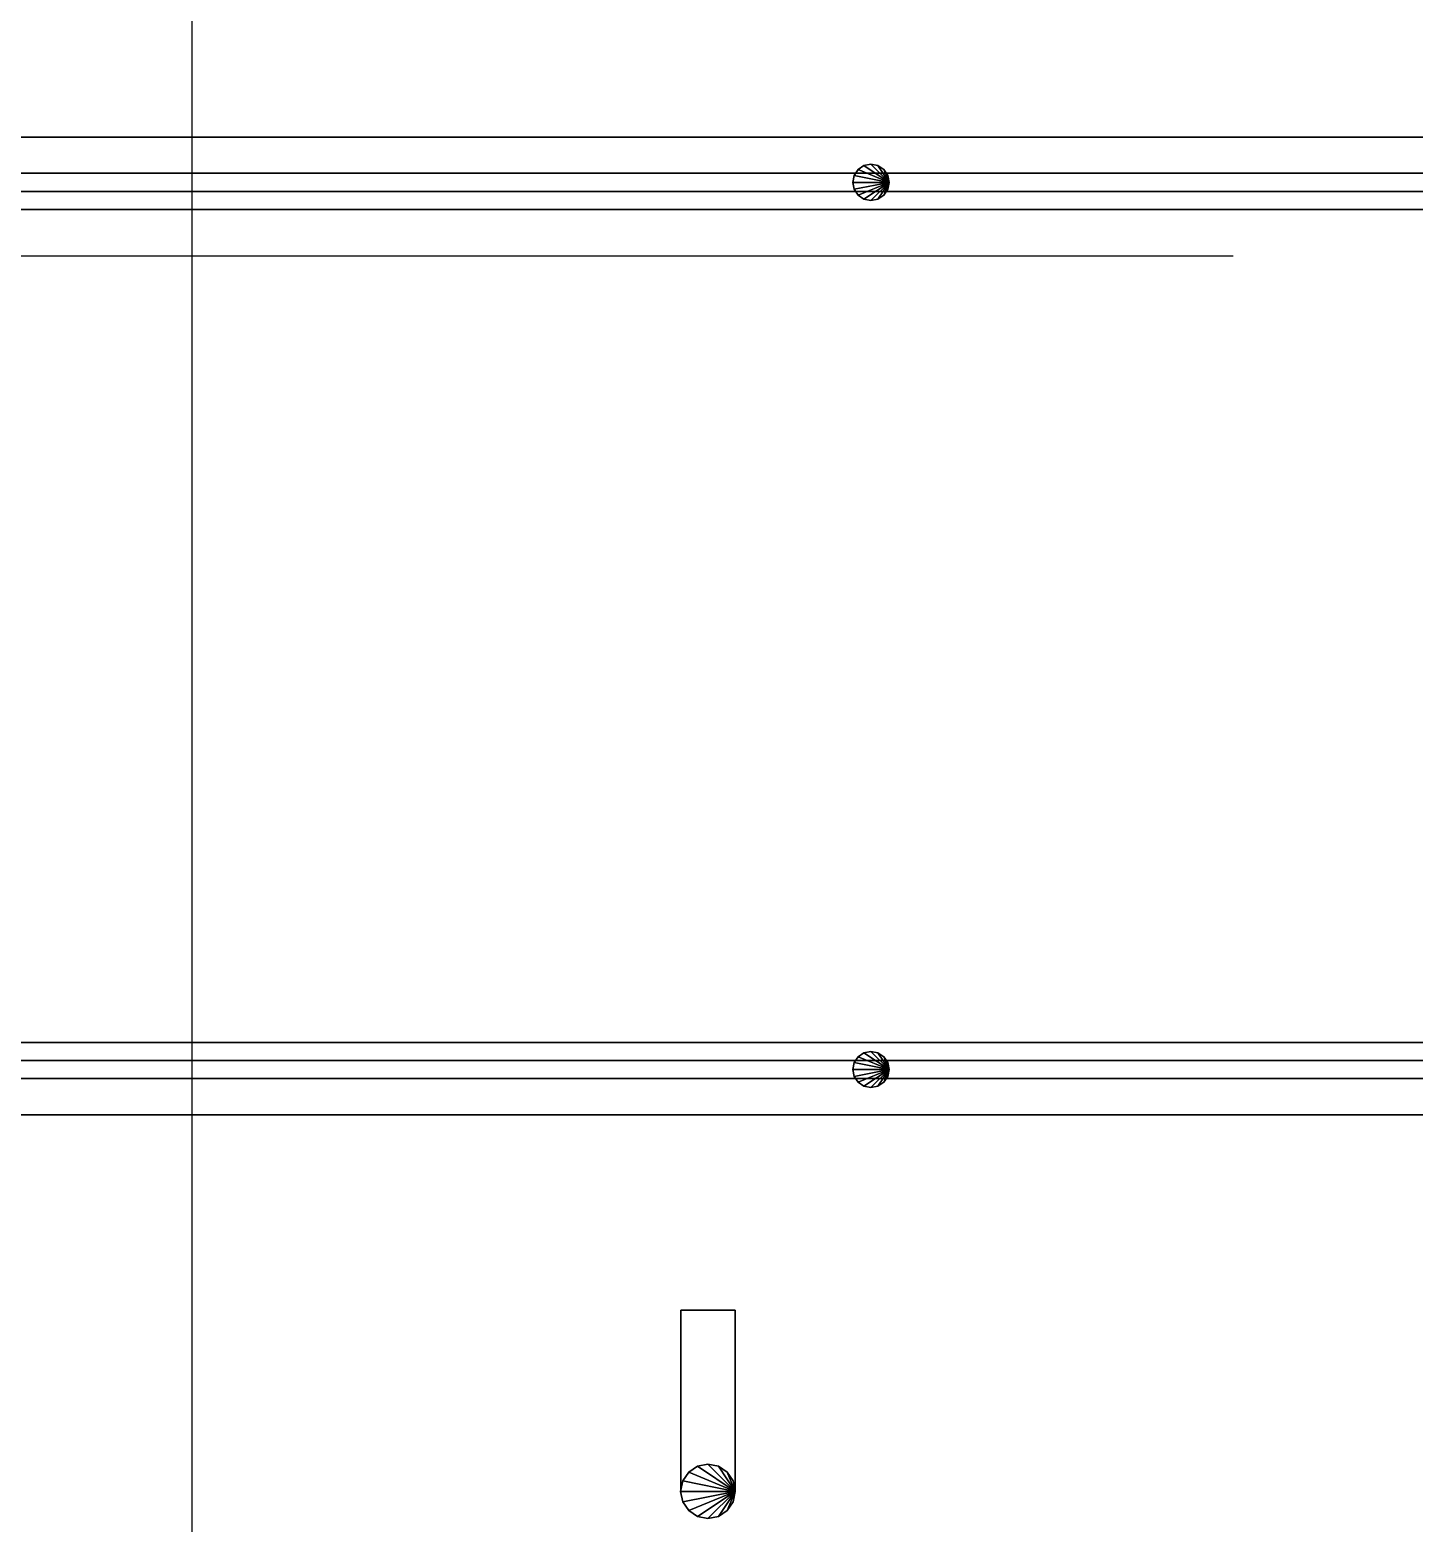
# Model space of a CAD drawing. Header units: metres. Extents: x -15 to 15, y -45.1 to 2.
# Drawn here: x -2.929 to -1.4, y -28.425 to -26.776 of the extents above; entities that cross this region are included whole.
import ezdxf

# ---------------------------------------------------------------- set-up
doc = ezdxf.new("R2010")
doc.units = ezdxf.units.M
for name, color, linetype in [('CELIK_KIRIS_KOLON', 9, 'CONTINUOUS'), ('KABLO_TAVALARI', 6, 'CONTINUOUS'), ('KORKULUK_KAPI', 4, 'CONTINUOUS'), ('MONTAJ_BORULARI', 2, 'CONTINUOUS'), ('ZEMIN_PLATFORM', 8, 'CONTINUOUS')]:
    doc.layers.add(name, color=color, linetype=linetype)

msp = doc.modelspace()

# ---------------------------------------------------------------- linework, layer by layer
at = {"layer": 'CELIK_KIRIS_KOLON'}
msp.add_line((-3, -27.0251, 7.9176), (-1.6, -27.0251, 10.5676), dxfattribs=at)
at = {"layer": 'KABLO_TAVALARI'}
msp.add_line((-2.75, 1.35, 4.52), (-2.75, -41.2, 9.4666), dxfattribs=at)
at = {"layer": 'KORKULUK_KAPI'}
for p, q in [((7, -26.934, 9.58), (-13, -26.934, 9.58)), ((7, -26.934, 9.6), (-13, -26.934, 9.6)), ((-2.0185, -26.9363, 8.6), (-2.02, -26.944, 8.6)), ((-2.0185, -26.9363, 9.6), (-2.02, -26.944, 9.6)), ((-2.0141, -26.9299, 8.6), (-2.0185, -26.9363, 8.6)), ((-2.0141, -26.9299, 9.6), (-2.0185, -26.9363, 9.6)), ((-2.0077, -26.9255, 8.6), (-2.0141, -26.9299, 8.6)), ((-2.0077, -26.9255, 9.6), (-2.0141, -26.9299, 9.6)), ((-2, -26.924, 8.6), (-2.0077, -26.9255, 8.6)), ((-2, -26.924, 9.6), (-2.0077, -26.9255, 9.6)), ((-1.9923, -26.9255, 8.6), (-2, -26.924, 8.6)), ((-1.9923, -26.9255, 9.6), (-2, -26.924, 9.6)), ((-2, -26.924, 8.6), (-2, -26.924, 9.6)), ((-1.9859, -26.9299, 8.6), (-1.9923, -26.9255, 8.6)), ((-1.9859, -26.9299, 9.6), (-1.9923, -26.9255, 9.6)), ((-1.9815, -26.9363, 8.6), (-1.9859, -26.9299, 8.6)), ((-1.9815, -26.9363, 9.6), (-1.9859, -26.9299, 9.6)), ((-1.98, -26.944, 8.6), (-1.9815, -26.9363, 8.6)), ((-1.98, -26.944, 9.6), (-1.9815, -26.9363, 9.6)), ((-2.02, -26.944, 8.6), (-2.0185, -26.9517, 8.6)), ((-2.02, -26.944, 9.6), (-2.0185, -26.9517, 9.6)), ((-2.02, -26.944, 8.6), (-2.02, -26.944, 9.6)), ((-2.0185, -26.9517, 8.6), (-2.0141, -26.9581, 8.6)), ((-2.0185, -26.9517, 9.6), (-2.0141, -26.9581, 9.6)), ((-1.9859, -26.9581, 8.6), (-1.9815, -26.9517, 8.6)), ((-1.9859, -26.9581, 9.6), (-1.9815, -26.9517, 9.6)), ((-1.9815, -26.9517, 8.6), (-1.98, -26.944, 8.6)), ((-1.9815, -26.9517, 9.6), (-1.98, -26.944, 9.6)), ((-1.98, -26.944, 8.6), (-1.98, -26.944, 9.6)), ((-13, -26.954, 9.58), (7, -26.954, 9.58)), ((-13, -26.954, 9.6), (7, -26.954, 9.6)), ((-2.0141, -26.9581, 8.6), (-2.0077, -26.9625, 8.6)), ((-2.0141, -26.9581, 9.6), (-2.0077, -26.9625, 9.6)), ((-2.0077, -26.9625, 8.6), (-2, -26.964, 8.6)), ((-2.0077, -26.9625, 9.6), (-2, -26.964, 9.6)), ((-2, -26.964, 8.6), (-1.9923, -26.9625, 8.6)), ((-2, -26.964, 9.6), (-1.9923, -26.9625, 9.6)), ((-2, -26.964, 8.6), (-2, -26.964, 9.6)), ((-1.9923, -26.9625, 8.6), (-1.9859, -26.9581, 8.6)), ((-1.9923, -26.9625, 9.6), (-1.9859, -26.9581, 9.6)), ((-2.0077, -27.9055, 8.6), (-2.0141, -27.9099, 8.6)), ((-2.0077, -27.9055, 9.6), (-2.0141, -27.9099, 9.6)), ((-2, -27.904, 8.6), (-2.0077, -27.9055, 8.6)), ((-2, -27.904, 9.6), (-2.0077, -27.9055, 9.6)), ((-1.9923, -27.9055, 8.6), (-2, -27.904, 8.6)), ((-1.9923, -27.9055, 9.6), (-2, -27.904, 9.6)), ((-2, -27.904, 8.6), (-2, -27.904, 9.6)), ((-1.9859, -27.9099, 8.6), (-1.9923, -27.9055, 8.6)), ((-1.9859, -27.9099, 9.6), (-1.9923, -27.9055, 9.6)), ((7, -27.914, 9.58), (-13, -27.914, 9.58)), ((7, -27.914, 9.6), (-13, -27.914, 9.6)), ((-2.0185, -27.9163, 8.6), (-2.02, -27.924, 8.6)), ((-2.0185, -27.9163, 9.6), (-2.02, -27.924, 9.6)), ((-2.02, -27.924, 8.6), (-2.0185, -27.9317, 8.6)), ((-2.02, -27.924, 9.6), (-2.0185, -27.9317, 9.6)), ((-2.02, -27.924, 8.6), (-2.02, -27.924, 9.6)), ((-2.0141, -27.9099, 8.6), (-2.0185, -27.9163, 8.6)), ((-2.0141, -27.9099, 9.6), (-2.0185, -27.9163, 9.6)), ((-1.9815, -27.9163, 8.6), (-1.9859, -27.9099, 8.6)), ((-1.9815, -27.9163, 9.6), (-1.9859, -27.9099, 9.6)), ((-1.98, -27.924, 8.6), (-1.9815, -27.9163, 8.6)), ((-1.98, -27.924, 9.6), (-1.9815, -27.9163, 9.6)), ((-1.9815, -27.9317, 8.6), (-1.98, -27.924, 8.6)), ((-1.9815, -27.9317, 9.6), (-1.98, -27.924, 9.6)), ((-1.98, -27.924, 8.6), (-1.98, -27.924, 9.6)), ((-13, -27.934, 9.58), (7, -27.934, 9.58)), ((-13, -27.934, 9.6), (7, -27.934, 9.6)), ((-2.0185, -27.9317, 8.6), (-2.0141, -27.9381, 8.6)), ((-2.0185, -27.9317, 9.6), (-2.0141, -27.9381, 9.6)), ((-2.0141, -27.9381, 8.6), (-2.0077, -27.9425, 8.6)), ((-2.0141, -27.9381, 9.6), (-2.0077, -27.9425, 9.6)), ((-2.0077, -27.9425, 8.6), (-2, -27.944, 8.6)), ((-2.0077, -27.9425, 9.6), (-2, -27.944, 9.6)), ((-2, -27.944, 8.6), (-1.9923, -27.9425, 8.6)), ((-2, -27.944, 9.6), (-1.9923, -27.9425, 9.6)), ((-1.9923, -27.9425, 8.6), (-1.9859, -27.9381, 8.6)), ((-1.9923, -27.9425, 9.6), (-1.9859, -27.9381, 9.6)), ((-1.9859, -27.9381, 8.6), (-1.9815, -27.9317, 8.6)), ((-1.9859, -27.9381, 9.6), (-1.9815, -27.9317, 9.6)), ((-2, -27.944, 8.6), (-2, -27.944, 9.6))]:
    msp.add_line(p, q, dxfattribs=at)
for points in [[(-13, -26.954, 9.58), (7, -26.954, 9.58), (7, -26.934, 9.58), (-13, -26.934, 9.58)], [(-13, -26.954, 9.6), (7, -26.954, 9.6), (7, -26.934, 9.6), (-13, -26.934, 9.6)], [(-13, -26.934, 9.58), (7, -26.934, 9.58), (7, -26.934, 9.6), (-13, -26.934, 9.6)], [(-2.0185, -26.9363, 8.6), (-2.02, -26.944, 8.6), (-2.02, -26.944, 9.6), (-2.0185, -26.9363, 9.6)], [(-1.98, -26.944, 8.6), (-2.0185, -26.9363, 8.6), (-2.02, -26.944, 8.6)], [(-1.98, -26.944, 9.6), (-2.0185, -26.9363, 9.6), (-2.02, -26.944, 9.6)], [(-2.0141, -26.9299, 8.6), (-2.0185, -26.9363, 8.6), (-2.0185, -26.9363, 9.6), (-2.0141, -26.9299, 9.6)], [(-1.98, -26.944, 8.6), (-2.0141, -26.9299, 8.6), (-2.0185, -26.9363, 8.6)], [(-1.98, -26.944, 9.6), (-2.0141, -26.9299, 9.6), (-2.0185, -26.9363, 9.6)], [(-2.0077, -26.9255, 8.6), (-2.0141, -26.9299, 8.6), (-2.0141, -26.9299, 9.6), (-2.0077, -26.9255, 9.6)], [(-1.98, -26.944, 8.6), (-2.0077, -26.9255, 8.6), (-2.0141, -26.9299, 8.6)], [(-1.98, -26.944, 9.6), (-2.0077, -26.9255, 9.6), (-2.0141, -26.9299, 9.6)], [(-2, -26.924, 8.6), (-2.0077, -26.9255, 8.6), (-2.0077, -26.9255, 9.6), (-2, -26.924, 9.6)], [(-1.98, -26.944, 8.6), (-2, -26.924, 8.6), (-2.0077, -26.9255, 8.6)], [(-1.98, -26.944, 9.6), (-2, -26.924, 9.6), (-2.0077, -26.9255, 9.6)], [(-1.9923, -26.9255, 8.6), (-2, -26.924, 8.6), (-2, -26.924, 9.6), (-1.9923, -26.9255, 9.6)], [(-1.98, -26.944, 8.6), (-1.9923, -26.9255, 8.6), (-2, -26.924, 8.6)], [(-1.98, -26.944, 9.6), (-1.9923, -26.9255, 9.6), (-2, -26.924, 9.6)], [(-1.9859, -26.9299, 8.6), (-1.9923, -26.9255, 8.6), (-1.9923, -26.9255, 9.6), (-1.9859, -26.9299, 9.6)], [(-1.98, -26.944, 8.6), (-1.9859, -26.9299, 8.6), (-1.9923, -26.9255, 8.6)], [(-1.98, -26.944, 9.6), (-1.9859, -26.9299, 9.6), (-1.9923, -26.9255, 9.6)], [(-1.9815, -26.9363, 8.6), (-1.9859, -26.9299, 8.6), (-1.9859, -26.9299, 9.6), (-1.9815, -26.9363, 9.6)], [(-1.98, -26.944, 8.6), (-1.9815, -26.9363, 8.6), (-1.9859, -26.9299, 8.6)], [(-1.98, -26.944, 9.6), (-1.9815, -26.9363, 9.6), (-1.9859, -26.9299, 9.6)], [(-1.98, -26.944, 8.6), (-1.9815, -26.9363, 8.6), (-1.9815, -26.9363, 9.6), (-1.98, -26.944, 9.6)], [(-2.02, -26.944, 8.6), (-2.0185, -26.9517, 8.6), (-2.0185, -26.9517, 9.6), (-2.02, -26.944, 9.6)], [(-1.98, -26.944, 8.6), (-2.02, -26.944, 8.6), (-2.0185, -26.9517, 8.6)], [(-1.98, -26.944, 9.6), (-2.02, -26.944, 9.6), (-2.0185, -26.9517, 9.6)], [(-1.98, -26.944, 8.6), (-2.0185, -26.9517, 8.6), (-2.0141, -26.9581, 8.6)], [(-1.98, -26.944, 9.6), (-2.0185, -26.9517, 9.6), (-2.0141, -26.9581, 9.6)], [(-2.0185, -26.9517, 8.6), (-2.0141, -26.9581, 8.6), (-2.0141, -26.9581, 9.6), (-2.0185, -26.9517, 9.6)], [(-1.98, -26.944, 8.6), (-2.0141, -26.9581, 8.6), (-2.0077, -26.9625, 8.6)], [(-1.98, -26.944, 9.6), (-2.0141, -26.9581, 9.6), (-2.0077, -26.9625, 9.6)], [(-1.98, -26.944, 8.6), (-2.0077, -26.9625, 8.6), (-2, -26.964, 8.6)], [(-1.98, -26.944, 9.6), (-2.0077, -26.9625, 9.6), (-2, -26.964, 9.6)], [(-1.98, -26.944, 8.6), (-2, -26.964, 8.6), (-1.9923, -26.9625, 8.6)], [(-1.98, -26.944, 9.6), (-2, -26.964, 9.6), (-1.9923, -26.9625, 9.6)], [(-1.98, -26.944, 8.6), (-1.9923, -26.9625, 8.6), (-1.9859, -26.9581, 8.6)], [(-1.98, -26.944, 9.6), (-1.9923, -26.9625, 9.6), (-1.9859, -26.9581, 9.6)], [(-1.98, -26.944, 8.6), (-1.9859, -26.9581, 8.6), (-1.9815, -26.9517, 8.6)], [(-1.98, -26.944, 9.6), (-1.9859, -26.9581, 9.6), (-1.9815, -26.9517, 9.6)], [(-1.9859, -26.9581, 8.6), (-1.9815, -26.9517, 8.6), (-1.9815, -26.9517, 9.6), (-1.9859, -26.9581, 9.6)], [(-1.9815, -26.9517, 8.6), (-1.98, -26.944, 8.6), (-1.98, -26.944, 9.6), (-1.9815, -26.9517, 9.6)], [(-13, -26.954, 9.58), (7, -26.954, 9.58), (7, -26.954, 9.6), (-13, -26.954, 9.6)], [(-2.0141, -26.9581, 8.6), (-2.0077, -26.9625, 8.6), (-2.0077, -26.9625, 9.6), (-2.0141, -26.9581, 9.6)], [(-2.0077, -26.9625, 8.6), (-2, -26.964, 8.6), (-2, -26.964, 9.6), (-2.0077, -26.9625, 9.6)], [(-2, -26.964, 8.6), (-1.9923, -26.9625, 8.6), (-1.9923, -26.9625, 9.6), (-2, -26.964, 9.6)], [(-1.9923, -26.9625, 8.6), (-1.9859, -26.9581, 8.6), (-1.9859, -26.9581, 9.6), (-1.9923, -26.9625, 9.6)], [(-2.0077, -27.9055, 8.6), (-2.0141, -27.9099, 8.6), (-2.0141, -27.9099, 9.6), (-2.0077, -27.9055, 9.6)], [(-1.98, -27.924, 8.6), (-2.0077, -27.9055, 8.6), (-2.0141, -27.9099, 8.6)], [(-1.98, -27.924, 9.6), (-2.0077, -27.9055, 9.6), (-2.0141, -27.9099, 9.6)], [(-2, -27.904, 8.6), (-2.0077, -27.9055, 8.6), (-2.0077, -27.9055, 9.6), (-2, -27.904, 9.6)], [(-1.98, -27.924, 8.6), (-2, -27.904, 8.6), (-2.0077, -27.9055, 8.6)], [(-1.98, -27.924, 9.6), (-2, -27.904, 9.6), (-2.0077, -27.9055, 9.6)], [(-1.9923, -27.9055, 8.6), (-2, -27.904, 8.6), (-2, -27.904, 9.6), (-1.9923, -27.9055, 9.6)], [(-1.98, -27.924, 8.6), (-1.9923, -27.9055, 8.6), (-2, -27.904, 8.6)], [(-1.98, -27.924, 9.6), (-1.9923, -27.9055, 9.6), (-2, -27.904, 9.6)], [(-1.9859, -27.9099, 8.6), (-1.9923, -27.9055, 8.6), (-1.9923, -27.9055, 9.6), (-1.9859, -27.9099, 9.6)], [(-1.98, -27.924, 8.6), (-1.9859, -27.9099, 8.6), (-1.9923, -27.9055, 8.6)], [(-1.98, -27.924, 9.6), (-1.9859, -27.9099, 9.6), (-1.9923, -27.9055, 9.6)], [(-13, -27.934, 9.58), (7, -27.934, 9.58), (7, -27.914, 9.58), (-13, -27.914, 9.58)], [(-13, -27.934, 9.6), (7, -27.934, 9.6), (7, -27.914, 9.6), (-13, -27.914, 9.6)], [(-13, -27.914, 9.58), (7, -27.914, 9.58), (7, -27.914, 9.6), (-13, -27.914, 9.6)], [(-2.0185, -27.9163, 8.6), (-2.02, -27.924, 8.6), (-2.02, -27.924, 9.6), (-2.0185, -27.9163, 9.6)], [(-1.98, -27.924, 8.6), (-2.0185, -27.9163, 8.6), (-2.02, -27.924, 8.6)], [(-1.98, -27.924, 9.6), (-2.0185, -27.9163, 9.6), (-2.02, -27.924, 9.6)], [(-2.02, -27.924, 8.6), (-2.0185, -27.9317, 8.6), (-2.0185, -27.9317, 9.6), (-2.02, -27.924, 9.6)], [(-1.98, -27.924, 8.6), (-2.02, -27.924, 8.6), (-2.0185, -27.9317, 8.6)], [(-1.98, -27.924, 9.6), (-2.02, -27.924, 9.6), (-2.0185, -27.9317, 9.6)], [(-2.0141, -27.9099, 8.6), (-2.0185, -27.9163, 8.6), (-2.0185, -27.9163, 9.6), (-2.0141, -27.9099, 9.6)], [(-1.98, -27.924, 8.6), (-2.0141, -27.9099, 8.6), (-2.0185, -27.9163, 8.6)], [(-1.98, -27.924, 9.6), (-2.0141, -27.9099, 9.6), (-2.0185, -27.9163, 9.6)], [(-1.98, -27.924, 8.6), (-2.0185, -27.9317, 8.6), (-2.0141, -27.9381, 8.6)], [(-1.98, -27.924, 9.6), (-2.0185, -27.9317, 9.6), (-2.0141, -27.9381, 9.6)], [(-1.98, -27.924, 8.6), (-2.0141, -27.9381, 8.6), (-2.0077, -27.9425, 8.6)], [(-1.98, -27.924, 9.6), (-2.0141, -27.9381, 9.6), (-2.0077, -27.9425, 9.6)], [(-1.98, -27.924, 8.6), (-2.0077, -27.9425, 8.6), (-2, -27.944, 8.6)], [(-1.98, -27.924, 9.6), (-2.0077, -27.9425, 9.6), (-2, -27.944, 9.6)], [(-1.98, -27.924, 8.6), (-2, -27.944, 8.6), (-1.9923, -27.9425, 8.6)], [(-1.98, -27.924, 9.6), (-2, -27.944, 9.6), (-1.9923, -27.9425, 9.6)], [(-1.98, -27.924, 8.6), (-1.9923, -27.9425, 8.6), (-1.9859, -27.9381, 8.6)], [(-1.98, -27.924, 9.6), (-1.9923, -27.9425, 9.6), (-1.9859, -27.9381, 9.6)], [(-1.9815, -27.9163, 8.6), (-1.9859, -27.9099, 8.6), (-1.9859, -27.9099, 9.6), (-1.9815, -27.9163, 9.6)], [(-1.98, -27.924, 8.6), (-1.9815, -27.9163, 8.6), (-1.9859, -27.9099, 8.6)], [(-1.98, -27.924, 9.6), (-1.9815, -27.9163, 9.6), (-1.9859, -27.9099, 9.6)], [(-1.98, -27.924, 8.6), (-1.9859, -27.9381, 8.6), (-1.9815, -27.9317, 8.6)], [(-1.98, -27.924, 9.6), (-1.9859, -27.9381, 9.6), (-1.9815, -27.9317, 9.6)], [(-1.98, -27.924, 8.6), (-1.9815, -27.9163, 8.6), (-1.9815, -27.9163, 9.6), (-1.98, -27.924, 9.6)], [(-1.9815, -27.9317, 8.6), (-1.98, -27.924, 8.6), (-1.98, -27.924, 9.6), (-1.9815, -27.9317, 9.6)], [(-13, -27.934, 9.58), (7, -27.934, 9.58), (7, -27.934, 9.6), (-13, -27.934, 9.6)], [(-2.0185, -27.9317, 8.6), (-2.0141, -27.9381, 8.6), (-2.0141, -27.9381, 9.6), (-2.0185, -27.9317, 9.6)], [(-2.0141, -27.9381, 8.6), (-2.0077, -27.9425, 8.6), (-2.0077, -27.9425, 9.6), (-2.0141, -27.9381, 9.6)], [(-2.0077, -27.9425, 8.6), (-2, -27.944, 8.6), (-2, -27.944, 9.6), (-2.0077, -27.9425, 9.6)], [(-2, -27.944, 8.6), (-1.9923, -27.9425, 8.6), (-1.9923, -27.9425, 9.6), (-2, -27.944, 9.6)], [(-1.9923, -27.9425, 8.6), (-1.9859, -27.9381, 8.6), (-1.9859, -27.9381, 9.6), (-1.9923, -27.9425, 9.6)], [(-1.9859, -27.9381, 8.6), (-1.9815, -27.9317, 8.6), (-1.9815, -27.9317, 9.6), (-1.9859, -27.9381, 9.6)]]:
    msp.add_3dface(points, dxfattribs=at)
at = {"layer": 'MONTAJ_BORULARI'}
for p, q in [((-2.15, -28.19, 8.48), (-2.21, -28.19, 8.48)), ((-2.21, -28.19, 8.48), (-2.21, -28.39, 8.48)), ((-2.15, -28.19, 8.54), (-2.21, -28.19, 8.54)), ((-2.21, -28.19, 8.54), (-2.21, -28.39, 8.54)), ((-2.21, -28.19, 8.48), (-2.21, -28.19, 8.54)), ((-2.15, -28.19, 9.48), (-2.21, -28.19, 9.48)), ((-2.21, -28.19, 9.48), (-2.21, -28.39, 9.48)), ((-2.15, -28.19, 9.54), (-2.21, -28.19, 9.54)), ((-2.21, -28.19, 9.54), (-2.21, -28.39, 9.54)), ((-2.21, -28.19, 9.48), (-2.21, -28.19, 9.54)), ((-2.15, -28.19, 10.48), (-2.21, -28.19, 10.48)), ((-2.21, -28.19, 10.48), (-2.21, -28.39, 10.48)), ((-2.15, -28.19, 10.54), (-2.21, -28.19, 10.54)), ((-2.21, -28.19, 10.54), (-2.21, -28.39, 10.54)), ((-2.21, -28.19, 10.48), (-2.21, -28.19, 10.54)), ((-2.15, -28.39, 8.48), (-2.15, -28.19, 8.48)), ((-2.15, -28.39, 8.54), (-2.15, -28.19, 8.54)), ((-2.15, -28.19, 8.48), (-2.15, -28.19, 8.54)), ((-2.15, -28.39, 9.48), (-2.15, -28.19, 9.48)), ((-2.15, -28.39, 9.54), (-2.15, -28.19, 9.54)), ((-2.15, -28.19, 9.48), (-2.15, -28.19, 9.54)), ((-2.15, -28.39, 10.48), (-2.15, -28.19, 10.48)), ((-2.15, -28.39, 10.54), (-2.15, -28.19, 10.54)), ((-2.15, -28.19, 10.48), (-2.15, -28.19, 10.54)), ((-2.2013, -28.3687, 8.06), (-2.2079, -28.3785, 8.06)), ((-2.2013, -28.3687, 10.96), (-2.2079, -28.3785, 10.96)), ((-2.1915, -28.3621, 8.06), (-2.2013, -28.3687, 8.06)), ((-2.1915, -28.3621, 10.96), (-2.2013, -28.3687, 10.96)), ((-2.18, -28.3599, 8.06), (-2.1915, -28.3621, 8.06)), ((-2.18, -28.3599, 10.96), (-2.1915, -28.3621, 10.96)), ((-2.1685, -28.3621, 8.06), (-2.18, -28.3599, 8.06)), ((-2.1685, -28.3621, 10.96), (-2.18, -28.3599, 10.96)), ((-2.18, -28.3599, 8.06), (-2.18, -28.3599, 10.96)), ((-2.1587, -28.3687, 8.06), (-2.1685, -28.3621, 8.06)), ((-2.1587, -28.3687, 10.96), (-2.1685, -28.3621, 10.96)), ((-2.1521, -28.3785, 8.06), (-2.1587, -28.3687, 8.06)), ((-2.1521, -28.3785, 10.96), (-2.1587, -28.3687, 10.96)), ((-2.2079, -28.3785, 8.06), (-2.2102, -28.39, 8.06)), ((-2.2079, -28.3785, 10.96), (-2.2102, -28.39, 10.96)), ((-2.1499, -28.39, 8.06), (-2.1521, -28.3785, 8.06)), ((-2.1499, -28.39, 10.96), (-2.1521, -28.3785, 10.96)), ((-2.2102, -28.39, 8.06), (-2.2079, -28.4015, 8.06)), ((-2.2102, -28.39, 10.96), (-2.2079, -28.4015, 10.96)), ((-2.2102, -28.39, 8.06), (-2.2102, -28.39, 10.96)), ((-2.21, -28.39, 8.48), (-2.15, -28.39, 8.48)), ((-2.21, -28.39, 8.54), (-2.15, -28.39, 8.54)), ((-2.21, -28.39, 8.48), (-2.21, -28.39, 8.54)), ((-2.21, -28.39, 9.48), (-2.15, -28.39, 9.48)), ((-2.21, -28.39, 9.54), (-2.15, -28.39, 9.54)), ((-2.21, -28.39, 9.48), (-2.21, -28.39, 9.54)), ((-2.21, -28.39, 10.48), (-2.15, -28.39, 10.48)), ((-2.21, -28.39, 10.54), (-2.15, -28.39, 10.54)), ((-2.21, -28.39, 10.48), (-2.21, -28.39, 10.54)), ((-2.2079, -28.4015, 8.06), (-2.2013, -28.4113, 8.06)), ((-2.2079, -28.4015, 10.96), (-2.2013, -28.4113, 10.96)), ((-2.1587, -28.4113, 8.06), (-2.1521, -28.4015, 8.06)), ((-2.1587, -28.4113, 10.96), (-2.1521, -28.4015, 10.96)), ((-2.1521, -28.4015, 8.06), (-2.1499, -28.39, 8.06)), ((-2.1521, -28.4015, 10.96), (-2.1499, -28.39, 10.96)), ((-2.15, -28.39, 8.48), (-2.15, -28.39, 8.54)), ((-2.15, -28.39, 9.48), (-2.15, -28.39, 9.54)), ((-2.15, -28.39, 10.48), (-2.15, -28.39, 10.54)), ((-2.1499, -28.39, 8.06), (-2.1499, -28.39, 10.96)), ((-2.2013, -28.4113, 8.06), (-2.1915, -28.4179, 8.06)), ((-2.2013, -28.4113, 10.96), (-2.1915, -28.4179, 10.96)), ((-2.1915, -28.4179, 8.06), (-2.18, -28.4201, 8.06)), ((-2.1915, -28.4179, 10.96), (-2.18, -28.4201, 10.96)), ((-2.18, -28.4201, 8.06), (-2.1685, -28.4179, 8.06)), ((-2.18, -28.4201, 10.96), (-2.1685, -28.4179, 10.96)), ((-2.18, -28.4201, 8.06), (-2.18, -28.4201, 10.96)), ((-2.1685, -28.4179, 8.06), (-2.1587, -28.4113, 8.06)), ((-2.1685, -28.4179, 10.96), (-2.1587, -28.4113, 10.96))]:
    msp.add_line(p, q, dxfattribs=at)
for points in [[(-2.21, -28.39, 8.48), (-2.15, -28.39, 8.48), (-2.15, -28.19, 8.48), (-2.21, -28.19, 8.48)], [(-2.21, -28.39, 8.54), (-2.15, -28.39, 8.54), (-2.15, -28.19, 8.54), (-2.21, -28.19, 8.54)], [(-2.21, -28.19, 8.48), (-2.15, -28.19, 8.48), (-2.15, -28.19, 8.54), (-2.21, -28.19, 8.54)], [(-2.21, -28.39, 8.48), (-2.21, -28.19, 8.48), (-2.21, -28.19, 8.54), (-2.21, -28.39, 8.54)], [(-2.21, -28.39, 9.48), (-2.15, -28.39, 9.48), (-2.15, -28.19, 9.48), (-2.21, -28.19, 9.48)], [(-2.21, -28.39, 9.54), (-2.15, -28.39, 9.54), (-2.15, -28.19, 9.54), (-2.21, -28.19, 9.54)], [(-2.21, -28.19, 9.48), (-2.15, -28.19, 9.48), (-2.15, -28.19, 9.54), (-2.21, -28.19, 9.54)], [(-2.21, -28.39, 9.48), (-2.21, -28.19, 9.48), (-2.21, -28.19, 9.54), (-2.21, -28.39, 9.54)], [(-2.21, -28.39, 10.48), (-2.15, -28.39, 10.48), (-2.15, -28.19, 10.48), (-2.21, -28.19, 10.48)], [(-2.21, -28.39, 10.54), (-2.15, -28.39, 10.54), (-2.15, -28.19, 10.54), (-2.21, -28.19, 10.54)], [(-2.21, -28.19, 10.48), (-2.15, -28.19, 10.48), (-2.15, -28.19, 10.54), (-2.21, -28.19, 10.54)], [(-2.21, -28.39, 10.48), (-2.21, -28.19, 10.48), (-2.21, -28.19, 10.54), (-2.21, -28.39, 10.54)], [(-2.15, -28.39, 8.48), (-2.15, -28.19, 8.48), (-2.15, -28.19, 8.54), (-2.15, -28.39, 8.54)], [(-2.15, -28.39, 9.48), (-2.15, -28.19, 9.48), (-2.15, -28.19, 9.54), (-2.15, -28.39, 9.54)], [(-2.15, -28.39, 10.48), (-2.15, -28.19, 10.48), (-2.15, -28.19, 10.54), (-2.15, -28.39, 10.54)], [(-2.2013, -28.3687, 8.06), (-2.2079, -28.3785, 8.06), (-2.2079, -28.3785, 10.96), (-2.2013, -28.3687, 10.96)], [(-2.1499, -28.39, 8.06), (-2.2013, -28.3687, 8.06), (-2.2079, -28.3785, 8.06)], [(-2.1499, -28.39, 10.96), (-2.2013, -28.3687, 10.96), (-2.2079, -28.3785, 10.96)], [(-2.1915, -28.3621, 8.06), (-2.2013, -28.3687, 8.06), (-2.2013, -28.3687, 10.96), (-2.1915, -28.3621, 10.96)], [(-2.1499, -28.39, 8.06), (-2.1915, -28.3621, 8.06), (-2.2013, -28.3687, 8.06)], [(-2.1499, -28.39, 10.96), (-2.1915, -28.3621, 10.96), (-2.2013, -28.3687, 10.96)], [(-2.18, -28.3599, 8.06), (-2.1915, -28.3621, 8.06), (-2.1915, -28.3621, 10.96), (-2.18, -28.3599, 10.96)], [(-2.1499, -28.39, 8.06), (-2.18, -28.3599, 8.06), (-2.1915, -28.3621, 8.06)], [(-2.1499, -28.39, 10.96), (-2.18, -28.3599, 10.96), (-2.1915, -28.3621, 10.96)], [(-2.1685, -28.3621, 8.06), (-2.18, -28.3599, 8.06), (-2.18, -28.3599, 10.96), (-2.1685, -28.3621, 10.96)], [(-2.1499, -28.39, 8.06), (-2.1685, -28.3621, 8.06), (-2.18, -28.3599, 8.06)], [(-2.1499, -28.39, 10.96), (-2.1685, -28.3621, 10.96), (-2.18, -28.3599, 10.96)], [(-2.1587, -28.3687, 8.06), (-2.1685, -28.3621, 8.06), (-2.1685, -28.3621, 10.96), (-2.1587, -28.3687, 10.96)], [(-2.1499, -28.39, 8.06), (-2.1587, -28.3687, 8.06), (-2.1685, -28.3621, 8.06)], [(-2.1499, -28.39, 10.96), (-2.1587, -28.3687, 10.96), (-2.1685, -28.3621, 10.96)], [(-2.1521, -28.3785, 8.06), (-2.1587, -28.3687, 8.06), (-2.1587, -28.3687, 10.96), (-2.1521, -28.3785, 10.96)], [(-2.1499, -28.39, 8.06), (-2.1521, -28.3785, 8.06), (-2.1587, -28.3687, 8.06)], [(-2.1499, -28.39, 10.96), (-2.1521, -28.3785, 10.96), (-2.1587, -28.3687, 10.96)], [(-2.2079, -28.3785, 8.06), (-2.2102, -28.39, 8.06), (-2.2102, -28.39, 10.96), (-2.2079, -28.3785, 10.96)], [(-2.1499, -28.39, 8.06), (-2.2079, -28.3785, 8.06), (-2.2102, -28.39, 8.06)], [(-2.1499, -28.39, 10.96), (-2.2079, -28.3785, 10.96), (-2.2102, -28.39, 10.96)], [(-2.1499, -28.39, 8.06), (-2.1521, -28.3785, 8.06), (-2.1521, -28.3785, 10.96), (-2.1499, -28.39, 10.96)], [(-2.2102, -28.39, 8.06), (-2.2079, -28.4015, 8.06), (-2.2079, -28.4015, 10.96), (-2.2102, -28.39, 10.96)], [(-2.1499, -28.39, 8.06), (-2.2102, -28.39, 8.06), (-2.2079, -28.4015, 8.06)], [(-2.1499, -28.39, 10.96), (-2.2102, -28.39, 10.96), (-2.2079, -28.4015, 10.96)], [(-2.21, -28.39, 8.48), (-2.15, -28.39, 8.48), (-2.15, -28.39, 8.54), (-2.21, -28.39, 8.54)], [(-2.21, -28.39, 9.48), (-2.15, -28.39, 9.48), (-2.15, -28.39, 9.54), (-2.21, -28.39, 9.54)], [(-2.21, -28.39, 10.48), (-2.15, -28.39, 10.48), (-2.15, -28.39, 10.54), (-2.21, -28.39, 10.54)], [(-2.1499, -28.39, 8.06), (-2.2079, -28.4015, 8.06), (-2.2013, -28.4113, 8.06)], [(-2.1499, -28.39, 10.96), (-2.2079, -28.4015, 10.96), (-2.2013, -28.4113, 10.96)], [(-2.2079, -28.4015, 8.06), (-2.2013, -28.4113, 8.06), (-2.2013, -28.4113, 10.96), (-2.2079, -28.4015, 10.96)], [(-2.1499, -28.39, 8.06), (-2.2013, -28.4113, 8.06), (-2.1915, -28.4179, 8.06)], [(-2.1499, -28.39, 10.96), (-2.2013, -28.4113, 10.96), (-2.1915, -28.4179, 10.96)], [(-2.1499, -28.39, 8.06), (-2.1915, -28.4179, 8.06), (-2.18, -28.4201, 8.06)], [(-2.1499, -28.39, 10.96), (-2.1915, -28.4179, 10.96), (-2.18, -28.4201, 10.96)], [(-2.1499, -28.39, 8.06), (-2.18, -28.4201, 8.06), (-2.1685, -28.4179, 8.06)], [(-2.1499, -28.39, 10.96), (-2.18, -28.4201, 10.96), (-2.1685, -28.4179, 10.96)], [(-2.1499, -28.39, 8.06), (-2.1685, -28.4179, 8.06), (-2.1587, -28.4113, 8.06)], [(-2.1499, -28.39, 10.96), (-2.1685, -28.4179, 10.96), (-2.1587, -28.4113, 10.96)], [(-2.1499, -28.39, 8.06), (-2.1587, -28.4113, 8.06), (-2.1521, -28.4015, 8.06)], [(-2.1499, -28.39, 10.96), (-2.1587, -28.4113, 10.96), (-2.1521, -28.4015, 10.96)], [(-2.1587, -28.4113, 8.06), (-2.1521, -28.4015, 8.06), (-2.1521, -28.4015, 10.96), (-2.1587, -28.4113, 10.96)], [(-2.1521, -28.4015, 8.06), (-2.1499, -28.39, 8.06), (-2.1499, -28.39, 10.96), (-2.1521, -28.4015, 10.96)], [(-2.2013, -28.4113, 8.06), (-2.1915, -28.4179, 8.06), (-2.1915, -28.4179, 10.96), (-2.2013, -28.4113, 10.96)], [(-2.1915, -28.4179, 8.06), (-2.18, -28.4201, 8.06), (-2.18, -28.4201, 10.96), (-2.1915, -28.4179, 10.96)], [(-2.18, -28.4201, 8.06), (-2.1685, -28.4179, 8.06), (-2.1685, -28.4179, 10.96), (-2.18, -28.4201, 10.96)], [(-2.1685, -28.4179, 8.06), (-2.1587, -28.4113, 8.06), (-2.1587, -28.4113, 10.96), (-2.1685, -28.4179, 10.96)]]:
    msp.add_3dface(points, dxfattribs=at)
at = {"layer": 'ZEMIN_PLATFORM'}
for p, q in [((7, -26.894, 8.45), (-13, -26.894, 8.45)), ((7, -26.894, 8.6), (-13, -26.894, 8.6)), ((7, -26.934, 8.55), (-13, -26.934, 8.55)), ((7, -26.934, 8.6), (-13, -26.934, 8.6)), ((-13, -26.974, 8.45), (7, -26.974, 8.45)), ((-13, -26.974, 8.6), (7, -26.974, 8.6)), ((7, -27.894, 8.45), (-13, -27.894, 8.45)), ((7, -27.894, 8.6), (-13, -27.894, 8.6)), ((-13, -27.934, 8.55), (7, -27.934, 8.55)), ((-13, -27.934, 8.6), (7, -27.934, 8.6)), ((-13, -27.974, 8.45), (7, -27.974, 8.45)), ((-13, -27.974, 8.6), (7, -27.974, 8.6))]:
    msp.add_line(p, q, dxfattribs=at)
for points in [[(-13, -26.974, 8.45), (7, -26.974, 8.45), (7, -26.894, 8.45), (-13, -26.894, 8.45)], [(-13, -26.974, 8.6), (7, -26.974, 8.6), (7, -26.894, 8.6), (-13, -26.894, 8.6)], [(-13, -26.894, 8.45), (7, -26.894, 8.45), (7, -26.894, 8.6), (-13, -26.894, 8.6)], [(-13, -27.934, 8.55), (7, -27.934, 8.55), (7, -26.934, 8.55), (-13, -26.934, 8.55)], [(-13, -27.934, 8.6), (7, -27.934, 8.6), (7, -26.934, 8.6), (-13, -26.934, 8.6)], [(-13, -26.934, 8.55), (7, -26.934, 8.55), (7, -26.934, 8.6), (-13, -26.934, 8.6)], [(-13, -26.974, 8.45), (7, -26.974, 8.45), (7, -26.974, 8.6), (-13, -26.974, 8.6)], [(-13, -27.974, 8.45), (7, -27.974, 8.45), (7, -27.894, 8.45), (-13, -27.894, 8.45)], [(-13, -27.974, 8.6), (7, -27.974, 8.6), (7, -27.894, 8.6), (-13, -27.894, 8.6)], [(-13, -27.894, 8.45), (7, -27.894, 8.45), (7, -27.894, 8.6), (-13, -27.894, 8.6)], [(-13, -27.934, 8.55), (7, -27.934, 8.55), (7, -27.934, 8.6), (-13, -27.934, 8.6)], [(-13, -27.974, 8.45), (7, -27.974, 8.45), (7, -27.974, 8.6), (-13, -27.974, 8.6)]]:
    msp.add_3dface(points, dxfattribs=at)

doc.saveas('drawing.dxf')
